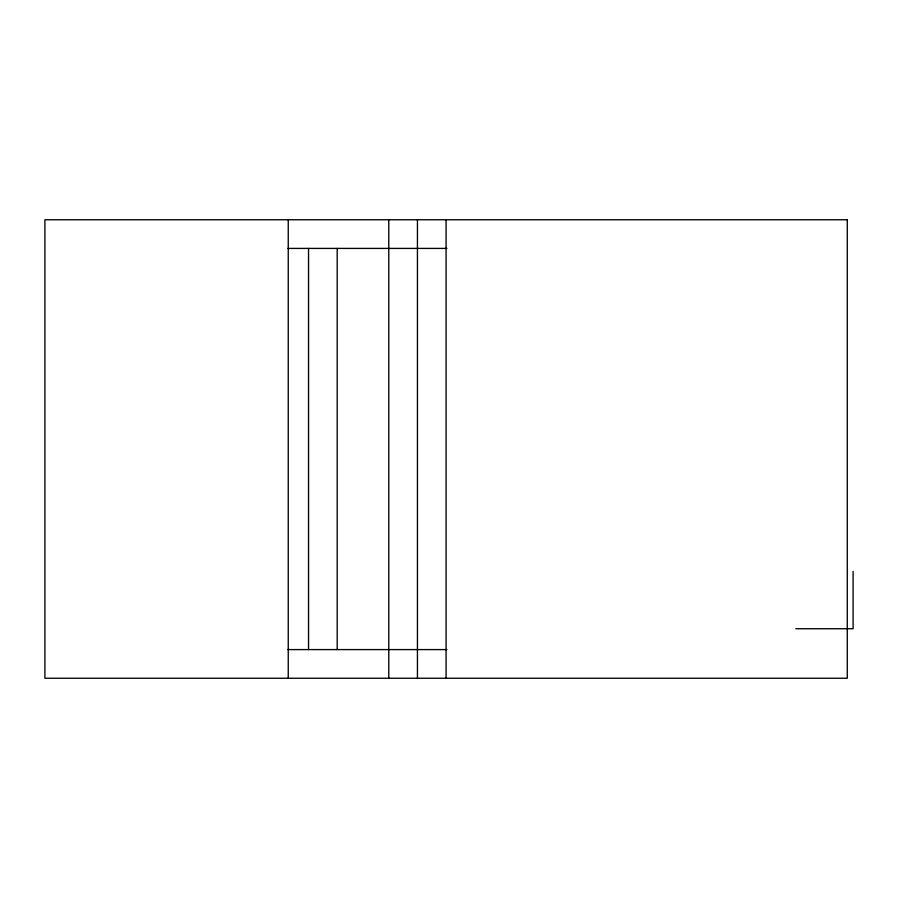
<?xml version="1.0" encoding="UTF-8"?>
<svg xmlns="http://www.w3.org/2000/svg" width="898" height="898" viewBox="0 0 898 898"><rect width="100%" height="100%" fill="white"/><g stroke="black" fill="none" stroke-linecap="round" stroke-linejoin="round"><path stroke-width="1.35" d="M287.91 248.409L446.89 248.409M795.785 628.735L853.1 628.735L853.1 571.42M287.91 649.591L446.89 649.591M446.082 219.752L446.082 678.248M417.435 219.752L417.435 678.248M388.778 219.752L388.778 678.248M337.188 248.409L337.188 649.591M308.542 248.409L308.542 649.591M288.247 219.752L288.247 678.248M847.274 219.752L44.9 219.752L44.9 678.248L847.274 678.248L847.274 219.752"/></g></svg>
